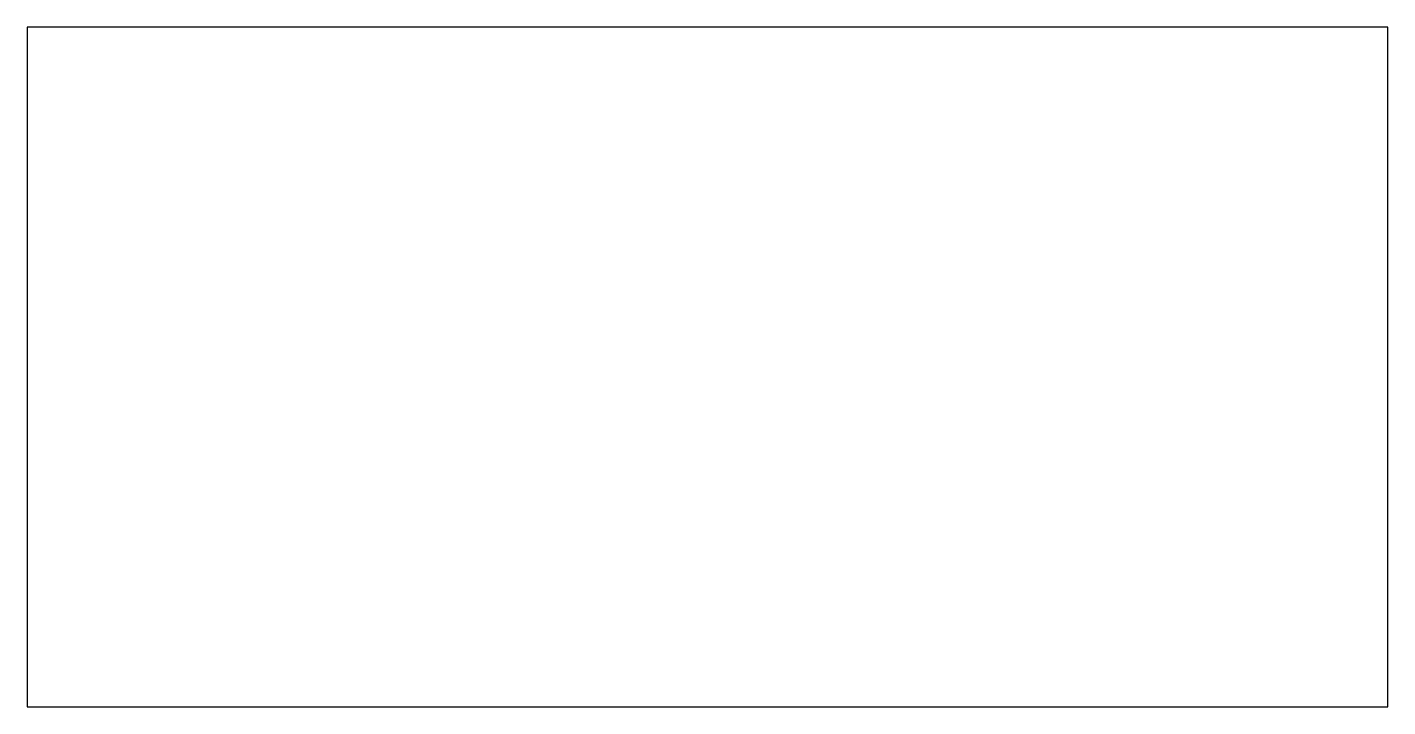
# Model space of a CAD drawing. Header units: inches. Extents: x 0 to 4, y 0 to 2.
import ezdxf

# ---------------------------------------------------------------- set-up
doc = ezdxf.new("R2010")
doc.units = ezdxf.units.IN
doc.layers.add('OUTLINE', color=7, linetype='Continuous')

msp = doc.modelspace()

# ---------------------------------------------------------------- linework, layer by layer
at = {"layer": 'OUTLINE'}
msp.add_lwpolyline([(0, 0), (4, 0), (4, 2), (0, 2)], close=True, dxfattribs=at)

doc.saveas('drawing.dxf')
